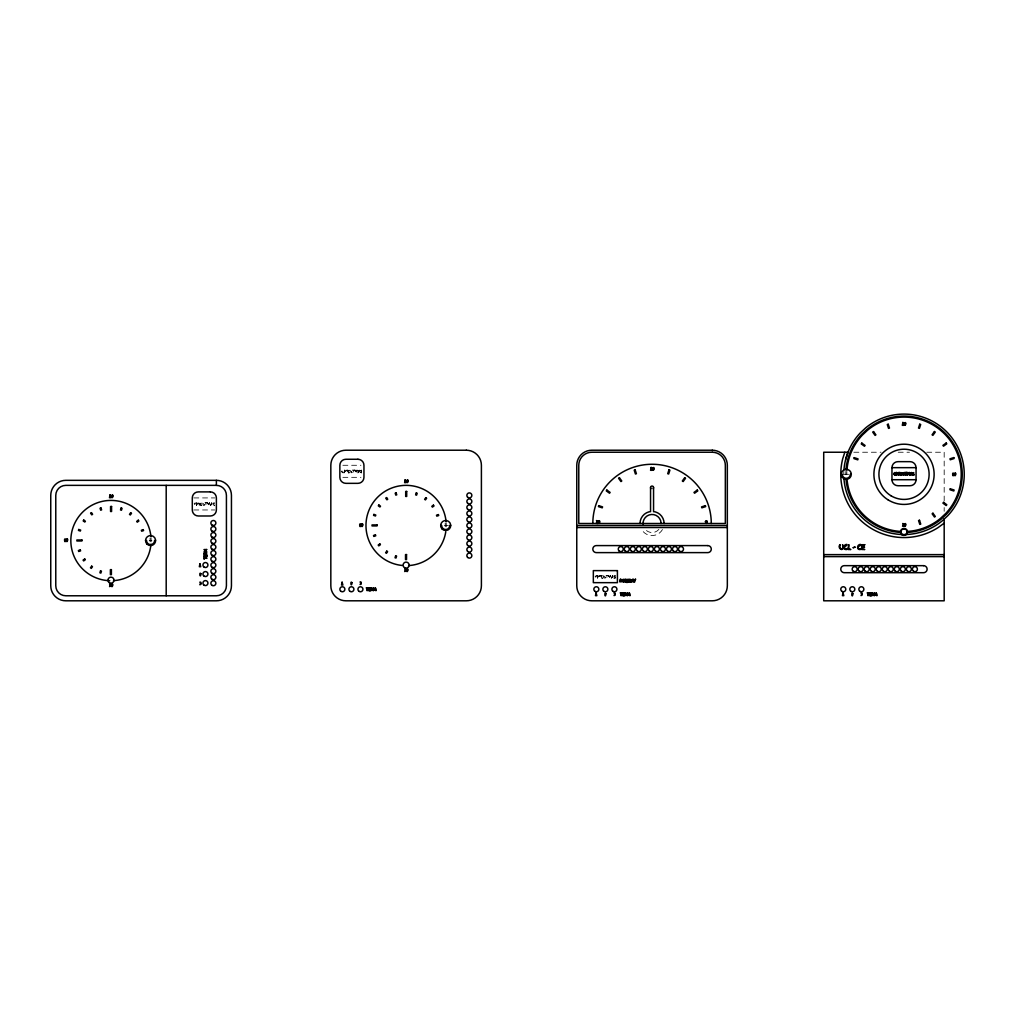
<?xml version="1.0" encoding="UTF-8"?>
<svg xmlns="http://www.w3.org/2000/svg" width="1015" height="1015" viewBox="0 0 1015 1015"><rect width="100%" height="100%" fill="white"/><g stroke="black" fill="none" stroke-linecap="round" stroke-linejoin="round"><path stroke-width="0.75" stroke-dasharray="5 3.75" d="M595.069 576.228L597.15 575.619L595.374 576.863L597.15 578.093L595.069 577.497M194.144 503.288L196.111 502.92L194.334 504.163L196.111 505.394L194.144 505.064M615.331 577.725L613.821 578.119L615.369 578.195M214.482 505.381C215.472 507.221 210.524 502.539 214.444 502.78M361.543 472.635L360.388 472.305L361.543 472.99M853.831 452.233L881.096 452.233M898.212 452.233L909.478 452.233M926.733 452.233L944.178 452.233L944.178 501.22M342.867 465.276L360.934 465.276M843.63 474.309L848.984 474.309M342.867 477.329L360.934 477.329M193.802 497.921L214.876 497.921M193.802 509.961L214.876 509.961M444.367 525.504L448.376 525.504M149.23 540.564L151.907 540.564M361.581 470.047L360.376 470.859L361.556 471.759M361.594 470.389L360.769 470.808L361.733 471.417M615.268 575.416L613.847 576.19L615.356 577.37M615.28 575.797L614.265 576.317L615.458 576.863M214.431 504.163L213.213 503.453L214.444 503.199M602.377 578.284C600.791 577.662 603.113 574.769 600.17 575.429C600.131 580.859 600.106 575.543 601.882 578.284C605.904 578.474 601.603 572.041 602.491 578.284M348.919 472.952C347.333 472.318 349.642 469.425 346.699 470.085C346.661 475.515 346.635 470.211 348.424 472.952C352.433 473.142 348.132 466.697 349.033 472.952M944.178 507.551L944.178 511.294M150.055 538.102A39.154 39.154 0 0 1 150.106 541.794M151.057 538.039A40.156 40.156 0 0 1 151.121 541.832M843.782 474.309A60.228 60.228 0 0 1 843.858 471.29M845.799 474.309A58.223 58.223 0 0 1 845.876 471.391M846.802 474.309A57.208 57.208 0 0 1 846.878 471.442M658.875 529.424A9.034 9.034 0 0 1 646.136 530.325M662.49 529.526A12.04 12.04 0 0 1 641.62 529.526M445.179 523.055A39.154 39.154 0 0 1 445.242 526.734M446.181 522.991A40.156 40.156 0 0 1 446.245 526.772M341.915 471.264C343.21 473.028 343.996 473.586 341.535 471.861C342.017 469.209 344.897 470.11 341.915 471.264M202.937 503.326C205.905 505.115 201.338 506.016 204.776 505.102C202.087 503.427 206.121 502.032 202.937 503.326M350.505 470.681C353.461 472.457 348.919 473.383 352.345 472.47C349.655 470.795 353.689 469.387 350.505 470.681M603.976 576.025C606.894 577.776 602.377 578.715 605.815 577.801C603.126 576.127 607.16 574.718 603.976 576.025M200.919 503.503C199.625 505.445 203.063 506.485 201.833 503.021C201.985 501.169 204.002 506.954 200.856 505.597C199.067 502.844 199.092 508.16 199.13 502.73L200.919 503.503M200.526 503.529C199.435 505.508 199.409 501.803 200.526 503.529M348.094 470.897C347.181 472.825 346.889 469.184 348.094 470.897M601.552 576.228C600.588 578.169 600.385 574.515 601.552 576.228M210.904 504.798L210.257 505.597L211.704 502.73L212.668 505.597L210.904 504.798M358.473 472.153L357.826 472.952L359.259 470.085L360.224 472.952L358.473 472.153M611.943 577.484L611.296 578.284L612.73 575.429L613.694 578.284L611.943 577.484M211.45 503.123L211.018 504.468L211.894 504.468L211.45 503.123M359.018 470.478L358.574 471.823L359.462 471.823L359.018 470.478M612.489 575.809L612.045 577.167L612.933 577.167L612.489 575.809M209.458 502.73L208.773 504.328L207.542 502.73L207.542 505.597L207.897 503.123L208.862 504.81L209.61 503.123L209.991 505.597L209.458 502.73M357.026 470.085L356.341 471.683L355.098 470.085L355.098 472.952L355.453 470.478L356.202 472.165L357.178 470.478L357.559 472.952L357.026 470.085M610.497 575.429L609.799 577.015L608.569 575.429L608.569 578.284L608.924 575.822L609.672 577.497L610.649 575.822L611.03 578.284L610.497 575.429M344.415 470.085L344.034 472.952L344.415 471.544L345.734 471.544C346.052 476.2 346.178 467.192 345.734 471.214L344.415 471.214L344.415 470.085M354.819 470.085L352.51 470.085L353.474 470.427L353.474 472.952L353.854 470.427L354.819 470.085M196.847 502.73L196.466 505.597L196.847 504.189L198.166 504.189C198.483 508.845 198.623 499.837 198.166 503.846L196.847 503.846L196.847 502.73M207.25 502.73L204.941 502.73L205.905 503.072L205.905 505.597L206.286 503.072L207.25 502.73M597.886 575.429L597.505 578.284L597.886 576.888L599.205 576.888C599.51 581.532 599.649 572.536 599.205 576.545L597.886 576.545L597.886 575.429M608.277 575.429L605.98 575.429L606.945 575.759L606.945 578.284L607.325 575.759L608.277 575.429"/><path stroke-width="1.5" d="M643.041 524.133L643.18 521.786A9.034 9.034 0 0 1 651.414 514.491L653.774 514.63A9.034 9.034 0 0 1 661.069 522.865L661.031 523.499M844.823 452.233L842.755 458.59A63.247 63.247 0 0 0 937.911 527.711L944.178 523.169M845.685 459.338L847.994 452.233L823.711 452.233L823.711 600.804L944.178 600.804L944.178 518.614M891.969 467.661L916.063 467.661L916.063 479.714A6.027 6.027 0 0 1 910.036 485.741L897.996 485.741A6.027 6.027 0 0 1 891.969 479.714L891.969 467.661A6.027 6.027 0 0 1 897.996 461.647L910.036 461.647A6.027 6.027 0 0 1 916.063 467.661M841.283 474.309L842.285 474.309A4.009 4.009 0 0 0 846.307 478.331A4.009 4.009 0 0 0 850.316 474.309L851.319 474.309A5.024 5.024 0 0 1 843.795 478.661A5.024 5.024 0 0 1 843.795 469.97A5.024 5.024 0 0 1 851.319 474.309M891.969 479.714L916.063 479.714M216.385 480.336L65.81 480.336A15.06 15.06 0 0 0 50.75 495.396L50.75 585.744A15.06 15.06 0 0 0 65.81 600.804L216.385 600.804A15.06 15.06 0 0 0 231.445 585.744L231.445 495.396A15.06 15.06 0 0 0 216.385 480.336L216.385 485.36A10.036 10.036 0 0 1 226.421 495.396L226.421 585.744A10.036 10.036 0 0 1 216.385 595.78L65.81 595.78A10.036 10.036 0 0 1 55.774 585.744L55.774 495.396A10.036 10.036 0 0 1 65.81 485.36L216.385 485.36M440.688 525.504L441.69 525.504A4.009 4.009 0 0 0 445.699 529.526A4.009 4.009 0 0 0 449.721 525.504L450.723 525.504M576.761 525.504L727.336 525.504M576.761 527.521L727.336 527.521M145.551 540.564L146.553 540.564A4.009 4.009 0 0 0 150.575 544.586A4.009 4.009 0 0 0 154.585 540.564L155.587 540.564M823.711 554.621L944.178 554.621M823.711 556.626L944.178 556.626M901.028 475.337C899.442 474.703 901.751 471.81 898.808 472.47C898.783 477.9 898.757 472.597 900.533 475.337C904.543 475.528 900.254 469.082 901.142 475.337M653.558 487.568L653.558 511.649L655.17 511.865A12.04 12.04 0 0 1 664.102 523.499M650.552 487.568L650.552 511.649L648.94 511.865A12.04 12.04 0 0 0 640.008 523.499M597.81 523.448C594.79 524.209 599.662 520.403 596.439 520.581C596.554 520.746 597.987 521.9 596.046 523.448M166.194 485.36L166.194 595.78M150.956 544.345A40.156 40.156 0 0 1 113.502 580.643M109.722 580.707A40.156 40.156 0 0 1 70.834 540.982A40.156 40.156 0 0 1 108.884 500.471A40.156 40.156 0 0 1 150.956 536.783M843.96 478.852A60.228 60.228 0 0 0 942.415 520.72L947.921 515.544A60.228 60.228 0 0 0 947.921 433.088A60.228 60.228 0 0 0 865.63 427.911L860.111 433.088A60.228 60.228 0 0 0 843.96 469.78M907.676 532.418A58.223 58.223 0 0 0 941.133 519.173L946.462 514.174A58.223 58.223 0 0 0 946.462 434.458A58.223 58.223 0 0 0 866.912 429.459L861.583 434.458A58.223 58.223 0 0 0 845.964 469.932M900.368 532.418A58.223 58.223 0 0 1 845.964 478.699M907.613 531.416A57.208 57.208 0 0 0 940.486 518.399L945.726 513.476A57.208 57.208 0 0 0 945.726 435.143A57.208 57.208 0 0 0 867.546 430.233L862.319 435.143A57.208 57.208 0 0 0 846.967 470.008M900.432 531.416A57.208 57.208 0 0 1 846.967 478.623M906.928 531.137A3.007 3.007 0 0 1 906.928 532.697M906.623 533.421A3.007 3.007 0 0 1 906.154 534.042M905.52 534.524A3.007 3.007 0 0 1 902.513 534.524M901.891 534.042A3.007 3.007 0 0 1 901.104 532.697M901.104 531.137A3.007 3.007 0 0 1 901.891 529.792M902.513 529.31A3.007 3.007 0 0 1 905.52 529.31M906.154 529.792A3.007 3.007 0 0 1 906.623 530.414M592.823 523.499A59.225 59.225 0 0 1 652.049 464.274A59.225 59.225 0 0 1 711.287 523.499M650.983 488.621A1.51 1.51 0 0 1 650.983 486.502A1.51 1.51 0 0 1 653.114 486.502A1.51 1.51 0 0 1 653.114 488.621M445.775 531.797A40.156 40.156 0 0 1 408.626 565.583M402.333 565.482A40.156 40.156 0 0 1 365.984 524.248A40.156 40.156 0 0 1 404.845 485.373A40.156 40.156 0 0 1 446.093 521.735M66.089 539.815C67.168 545.372 68.88 535.857 66.089 539.815M111.358 495.916C112.437 501.473 114.149 491.958 111.358 495.916M111.168 584.881C112.246 590.438 113.959 580.923 111.168 584.881M361.226 524.755C362.304 530.312 364.017 520.797 361.226 524.755M406.495 480.856C407.573 486.413 409.286 476.898 406.495 480.856M406.292 569.821C407.37 575.378 409.083 565.875 406.292 569.821M598.165 521.647C599.243 527.216 600.956 517.701 598.165 521.647M652.455 468.511C653.533 474.068 655.246 464.553 652.455 468.511M705.425 521.647C706.516 527.216 708.229 517.701 705.425 521.647M904.187 423.534C905.279 429.091 906.991 419.576 904.187 423.534M904.2 524.539C905.279 530.109 906.991 520.594 904.2 524.539M954.189 473.942C955.28 479.499 956.98 469.983 954.189 473.942M66.483 539.676C66.597 544.268 68.513 537.366 66.483 539.676M111.764 495.777C111.916 500.382 113.718 493.43 111.764 495.777M111.561 584.741C111.701 589.322 113.553 582.458 111.561 584.741M361.619 524.615C361.733 529.208 363.649 522.306 361.619 524.615M406.888 480.717C407.028 485.297 408.88 478.433 406.888 480.717M406.698 569.681C406.812 574.262 408.702 567.385 406.698 569.681M598.558 521.507C598.71 526.125 600.512 519.16 598.558 521.507M652.848 468.372C652.988 472.939 654.84 466.075 652.848 468.372M705.831 521.507C705.983 526.125 707.785 519.16 705.831 521.507M904.593 423.395C904.695 427.962 906.623 421.124 904.593 423.395M904.593 524.4C904.708 528.967 906.636 522.129 904.593 524.4M954.595 473.789C954.734 478.37 956.561 471.506 954.595 473.789M843.224 547.707C842.755 551.995 837.21 547.872 839.773 544.725L840.407 544.725C837.857 550.168 845.14 550.168 842.59 544.725L843.224 547.707M624.644 580.656C622.766 584.526 622.779 576.774 624.644 580.656M844.556 546.679C843.985 548.443 846.167 549.927 847.436 548.417C847.677 550.396 843.693 549.699 843.896 547.694C843.376 543.304 850.951 543.697 844.556 546.679M858.246 546.679C857.675 548.443 859.87 549.927 861.126 548.417C861.367 550.396 857.396 549.699 857.599 547.694C857.079 543.291 864.628 543.71 858.246 546.679M894.037 473.65C895.332 475.426 896.118 475.972 893.644 474.246C894.139 471.594 897.006 472.495 894.037 473.65M204.117 553.289L204.078 554.444C208.05 555.421 207.035 551.031 204.117 553.289M622.538 580.326C624.2 585.959 626.255 576.165 622.538 580.326M110.381 585.795C107.856 587.571 111.663 586.226 110.648 584.132C108.364 583.27 110.47 584.716 110.381 585.795M200.666 583.98C198.191 585.68 201.833 584.513 200.983 582.458C198.75 581.265 200.615 582.914 200.666 583.98M360.883 583.739C358.422 585.465 362.063 584.272 361.2 582.229C358.929 581.037 360.909 582.699 360.883 583.739M405.505 570.735C402.993 572.511 406.787 571.166 405.772 569.072C403.501 568.222 405.607 569.656 405.505 570.735M614.862 594.79C612.375 596.49 616.004 595.323 615.179 593.268C612.882 592.1 614.912 593.712 614.862 594.79M861.811 594.79C859.337 596.554 863.042 595.234 862.078 593.128C859.794 592.265 861.925 593.699 861.811 594.79M903.413 525.453C900.914 527.14 904.517 525.998 903.743 524.108C901.675 522.459 903.312 524.412 903.413 525.453M630.746 580.656C629.16 584.297 629.122 577.028 630.746 580.656M204.434 553.416C205.043 555.725 206.134 552.02 204.434 553.416M902.614 473.079C905.545 474.83 901.028 475.756 904.466 474.855C901.777 473.18 905.799 471.772 902.614 473.079M912.51 473.079C915.416 474.83 910.924 475.769 914.35 474.855C911.66 473.18 915.695 471.772 912.51 473.079M631.152 580.656L630.569 581.861L628.894 582.09L628.894 579.222L630.569 579.451L631.152 580.656M65.62 539.472C65.049 545.651 63.514 536.707 65.62 539.472M200.919 573.729C200.361 579.882 198.75 571.001 200.919 573.729M351.964 582.661C351.393 588.84 349.858 579.895 351.964 582.661M360.756 524.412C360.185 530.591 358.65 521.647 360.756 524.412M605.942 593.712C605.359 599.89 603.824 590.933 605.942 593.712M852.879 593.712C852.308 599.89 850.773 590.933 852.879 593.712M953.732 473.586C953.148 479.765 951.613 470.82 953.732 473.586M372.809 588.675C373.292 591.314 370.348 591.199 371.021 587.901L372.809 588.675M626.788 593.686C627.219 596.363 624.352 596.211 624.986 592.912L626.788 593.686M873.725 593.686C874.156 596.363 871.301 596.211 871.936 592.912L873.725 593.686M372.416 588.7C371.325 590.679 371.3 586.962 372.416 588.7M626.382 593.724C625.468 595.653 625.189 591.999 626.382 593.724M873.331 593.724C872.418 595.653 872.126 591.999 873.331 593.724M900.203 473.282C899.29 475.21 899.011 471.569 900.203 473.282M110.064 494.838L109.468 497.705L110.863 497.705L110.064 494.838M199.93 563.832L199.333 566.713L200.742 566.713L199.93 563.832M342.093 582.191L341.509 585.059L342.905 585.059L342.093 582.191M405.188 479.778L404.604 482.645L406 482.645L405.188 479.778M596.059 592.798L595.475 595.665L596.871 595.665L596.059 592.798M651.161 467.42L650.564 470.3L651.96 470.3L651.161 467.42M843.008 592.798L842.425 595.665L843.82 595.665L843.008 592.798M902.893 422.443L902.31 425.323L903.705 425.323L902.893 422.443M78.751 529.475L78.447 530.426L80.35 531.048L80.667 530.096L78.751 529.475M100.51 570.887L99.889 572.79L100.84 573.107L101.462 571.191L100.51 570.887M121.115 508.033L120.493 509.936L121.445 510.253L122.066 508.337L121.115 508.033M373.888 514.415L373.571 515.379L375.487 516.001L375.791 515.036L373.888 514.415M395.647 555.827L395.025 557.743L395.977 558.047L396.599 556.144L395.647 555.827M416.252 492.973L415.63 494.876L416.581 495.193L417.203 493.277L416.252 492.973M598.749 505.648L598.431 506.612L602.25 507.843L602.567 506.891L598.749 505.648M631.901 581.291L631.254 582.09L632.688 579.222L633.652 582.09L631.901 581.291M668.948 469.882L667.705 473.701L668.657 474.018L669.9 470.199L668.948 469.882M854.237 457.651L853.932 458.602L857.751 459.846L858.056 458.894L854.237 457.651M919.73 424.219L918.486 428.038L919.438 428.355L920.681 424.536L919.73 424.219M910.582 474.538L909.948 475.337L911.381 472.47L912.345 475.337L910.582 474.538M950.294 488.786L949.977 489.738L953.796 490.981L954.113 490.029L950.294 488.786M632.447 579.616L632.002 580.961L632.891 580.961L632.447 579.616M911.14 472.863L910.696 474.208L911.572 474.208L911.14 472.863M375.385 587.901L374.7 589.487L373.457 587.901L373.457 590.755L373.812 588.294L374.56 589.969L375.537 588.294L375.918 590.755L375.385 587.901M629.363 592.912L628.666 594.511L627.435 592.912L627.435 595.78L627.79 593.306L628.526 594.993L629.503 593.306L629.884 595.78L629.363 592.912M909.148 472.47L908.45 474.068L907.22 472.47L907.22 475.337L907.575 472.876L908.311 474.551L909.288 472.876L909.668 475.337L909.148 472.47M876.3 592.912L875.615 594.511L874.384 592.912L874.384 595.78L874.74 593.306L875.476 594.993L876.452 593.306L876.833 595.78L876.3 592.912M635.53 579.222L634.768 580.491L633.614 579.222L634.578 582.09L635.53 579.222M83.763 520.061L83.167 520.873L84.791 522.053L85.387 521.241L83.763 520.061M91.654 566.167L90.475 567.791L91.287 568.387L92.466 566.751L91.654 566.167M130.669 512.753L129.489 514.377L130.301 514.973L131.493 513.349L130.669 512.753M378.887 505.001L378.303 505.813L379.927 506.993L380.511 506.18L378.887 505.001M386.791 551.107L385.611 552.731L386.423 553.327L387.603 551.703L386.791 551.107M425.805 497.693L424.625 499.317L425.437 499.913L426.617 498.289L425.805 497.693M606.869 490.055L606.285 490.867L609.533 493.227L610.116 492.415L606.869 490.055M684.694 477.722L682.334 480.97L683.146 481.567L685.506 478.319L684.694 477.722M861.824 443.086L861.24 443.898L864.488 446.257L865.072 445.445L861.824 443.086M934.434 431.527L932.075 434.775L932.886 435.372L935.246 432.124L934.434 431.527M943.557 502.374L942.96 503.186L946.208 505.546L946.805 504.734L943.557 502.374M91.426 512.651L90.614 513.247L91.794 514.871L92.606 514.275L91.426 512.651M84.689 558.948L83.065 560.128L83.661 560.94L85.285 559.76L84.689 558.948M138.306 520.2L136.682 521.38L137.266 522.192L138.89 521.012L138.306 520.2M386.563 497.591L385.751 498.187L386.931 499.811L387.743 499.215L386.563 497.591M379.826 543.888L378.202 545.068L378.785 545.88L380.409 544.7L379.826 543.888M433.43 505.14L431.806 506.32L432.403 507.132L434.027 505.952L433.43 505.14M619.416 477.722L618.604 478.319L620.964 481.567L621.776 480.97L619.416 477.722M697.242 490.055L693.994 492.415L694.577 493.227L697.825 490.867L697.242 490.055M873.547 431.578L872.735 432.162L875.095 435.41L875.907 434.826L873.547 431.578M946.17 443.022L942.922 445.382L943.519 446.194L946.767 443.834L946.17 443.022M932.95 513.222L932.138 513.806L934.498 517.054L935.31 516.47L932.95 513.222M205.677 550.764L204.078 551.995L206.946 551.995L204.484 551.64L206.159 550.904L204.484 549.927L206.946 549.546L204.078 549.546L205.677 550.764M101.005 507.982L100.054 508.287L100.675 510.19L101.627 509.885L101.005 507.982M80.299 549.914L78.383 550.536L78.701 551.488L80.604 550.879L80.299 549.914M143.267 529.64L141.351 530.261L141.669 531.213L143.572 530.591L143.267 529.64M396.142 492.922L395.19 493.227L395.812 495.142L396.764 494.825L396.142 492.922M375.436 534.854L373.52 535.476L373.825 536.44L375.74 535.818L375.436 534.854M438.391 514.58L436.488 515.201L436.793 516.153L438.708 515.544L438.391 514.58M635.162 469.882L634.21 470.199L635.441 474.018L636.405 473.701L635.162 469.882M888.239 424.245L887.288 424.562L888.531 428.381L889.483 428.064L888.239 424.245M705.362 505.648L701.543 506.891L701.86 507.843L705.679 506.612L705.362 505.648M953.783 457.587L949.964 458.818L950.268 459.782L954.087 458.539L953.783 457.587M919.514 520.251L918.562 520.568L919.793 524.387L920.757 524.07L919.514 520.251M466.342 450.216L345.887 450.216A15.06 15.06 0 0 0 330.827 465.276L330.827 585.744A15.06 15.06 0 0 0 345.887 600.804L466.342 600.804A15.06 15.06 0 0 0 481.402 585.744L481.402 465.276A15.06 15.06 0 0 0 466.342 450.216M712.289 450.216L591.821 450.216A15.06 15.06 0 0 0 576.761 465.276L576.761 585.744A15.06 15.06 0 0 0 591.821 600.804L712.289 600.804A15.06 15.06 0 0 0 727.336 585.744L727.336 465.276A15.06 15.06 0 0 0 712.289 450.216M712.289 452.233L591.821 452.233A13.055 13.055 0 0 0 578.778 465.276L578.778 523.499L725.332 523.499L725.332 465.276A13.055 13.055 0 0 0 712.289 452.233M357.927 459.262L345.887 459.262A6.027 6.027 0 0 0 339.86 465.276L339.86 477.329A6.027 6.027 0 0 0 345.887 483.343L357.927 483.343A6.027 6.027 0 0 0 363.954 477.329L363.954 465.276A6.027 6.027 0 0 0 357.927 459.262M896.537 472.47L896.156 475.337L896.537 473.929L897.844 473.929C898.161 478.585 898.3 469.577 897.844 473.599L896.537 473.599L896.537 472.47M906.928 472.47L904.631 472.47L905.583 472.812L905.583 475.337L905.964 472.812L906.928 472.47M406.698 491.438L405.695 491.438L405.695 496.449L406.698 496.449L406.698 491.438M210.359 491.894L198.318 491.894A6.027 6.027 0 0 0 192.292 497.921L192.292 509.961A6.027 6.027 0 0 0 198.318 515.988L210.359 515.988A6.027 6.027 0 0 0 216.385 509.961L216.385 497.921A6.027 6.027 0 0 0 210.359 491.894M111.574 506.485L110.559 506.485L110.559 511.509L111.574 511.509L111.574 506.485M377.047 524.92L372.036 524.92L372.036 525.922L377.047 525.922L377.047 524.92M81.923 539.98L76.899 539.98L76.899 540.982L81.923 540.982L81.923 539.98M848.718 544.725L848.083 549.508L850.849 549.508L848.718 548.937L848.718 544.725M864.755 544.725L861.773 544.725L861.773 549.508L864.755 549.508L862.407 548.937L862.407 547.161L864.602 547.161L862.407 546.603L862.407 545.296L864.755 544.725M707.772 545.588L596.338 545.588A3.514 3.514 0 0 0 592.823 549.102A3.514 3.514 0 0 0 596.338 552.617L707.772 552.617A3.514 3.514 0 0 0 711.287 549.102A3.514 3.514 0 0 0 707.772 545.588M855.011 547.123L853.196 547.707L855.011 547.123M406.533 554.571L405.518 554.571L405.518 559.582L406.533 559.582L406.533 554.571M204.421 554.862L204.078 556.651L206.946 556.651L206.946 554.862L206.603 556.271L205.55 556.271L205.55 554.964L204.421 556.271L204.421 554.862M204.421 556.943L204.078 559.24L204.421 558.288L206.946 558.288L204.421 557.907L204.421 556.943M923.599 565.659L844.29 565.659A3.514 3.514 0 0 0 840.775 569.174A3.514 3.514 0 0 0 844.29 572.688L923.599 572.688A3.514 3.514 0 0 0 927.114 569.174A3.514 3.514 0 0 0 923.599 565.659M111.396 569.631L110.394 569.631L110.394 574.642L111.396 574.642L111.396 569.631M617.412 570.62L593.331 570.62L593.331 582.661L617.412 582.661L617.412 570.62M620.393 579.222L620.013 582.09L620.393 580.694L621.713 580.694C622.03 585.338 622.157 576.33 621.713 580.352L620.393 580.352L620.393 579.222M625.849 579.222L625.456 582.09C631.254 584.437 626.483 574.947 627.676 581.798L625.849 581.747L625.849 579.222M368.521 587.901L366.212 587.901L367.176 588.231L367.176 590.755L367.557 588.231L368.521 587.901M370.602 587.901L368.813 587.901L368.813 590.755L370.602 590.755L369.194 590.426L369.194 589.36L370.5 589.36L369.194 588.231L370.602 587.901M622.487 592.912L620.19 592.912L621.155 593.255L621.155 595.78L621.535 593.255L622.487 592.912M624.568 592.912L622.779 592.912L622.779 595.78L624.568 595.78L623.159 595.437L623.159 594.371L624.479 594.371L623.159 593.255L624.568 592.912M869.436 592.912L867.14 592.912L868.091 593.255L868.091 595.78L868.472 593.255L869.436 592.912M871.517 592.912L869.728 592.912L869.728 595.78L871.517 595.78L870.109 595.437L870.109 594.371L871.416 594.371L870.109 593.255L871.517 592.912M212.122 585.401A2.512 2.512 0 0 0 215.878 583.232A2.512 2.512 0 0 0 212.122 581.062A2.512 2.512 0 0 0 212.122 585.401M212.122 567.334A2.512 2.512 0 0 0 215.878 565.165A2.512 2.512 0 0 0 212.122 562.982A2.512 2.512 0 0 0 212.122 567.334M212.122 531.2A2.512 2.512 0 0 0 215.878 529.018A2.512 2.512 0 0 0 212.122 526.848A2.512 2.512 0 0 0 212.122 531.2M212.122 543.241A2.512 2.512 0 0 0 215.878 541.071A2.512 2.512 0 0 0 212.122 538.902A2.512 2.512 0 0 0 212.122 543.241M212.122 537.214A2.512 2.512 0 0 0 215.878 535.045A2.512 2.512 0 0 0 212.122 532.875A2.512 2.512 0 0 0 212.122 537.214M212.122 573.361A2.512 2.512 0 0 0 215.878 571.179A2.512 2.512 0 0 0 212.122 569.009A2.512 2.512 0 0 0 212.122 573.361M212.122 525.174A2.512 2.512 0 0 0 215.878 523.004A2.512 2.512 0 0 0 212.122 520.822A2.512 2.512 0 0 0 212.122 525.174M212.122 549.267A2.512 2.512 0 0 0 215.878 547.098A2.512 2.512 0 0 0 212.122 544.915A2.512 2.512 0 0 0 212.122 549.267M212.122 579.387A2.512 2.512 0 0 0 215.878 577.205A2.512 2.512 0 0 0 212.122 575.036A2.512 2.512 0 0 0 212.122 579.387M212.122 561.308A2.512 2.512 0 0 0 215.878 559.138A2.512 2.512 0 0 0 212.122 556.969A2.512 2.512 0 0 0 212.122 561.308M212.122 555.294A2.512 2.512 0 0 0 215.878 553.112A2.512 2.512 0 0 0 212.122 550.942A2.512 2.512 0 0 0 212.122 555.294M204.193 567.195A2.512 2.512 0 0 0 207.948 565.025A2.512 2.512 0 0 0 204.193 562.856A2.512 2.512 0 0 0 204.193 567.195M204.193 576.228A2.512 2.512 0 0 0 207.948 574.059A2.512 2.512 0 0 0 204.193 571.889A2.512 2.512 0 0 0 204.193 576.228M204.193 585.262A2.512 2.512 0 0 0 207.948 583.092A2.512 2.512 0 0 0 204.193 580.923A2.512 2.512 0 0 0 204.193 585.262M147.023 544.116A5.024 5.024 0 0 0 155.422 541.87A5.024 5.024 0 0 0 149.268 535.717A5.024 5.024 0 0 0 147.023 544.116M109.48 582.775A3.007 3.007 0 0 0 113.997 580.161A3.007 3.007 0 0 0 109.48 577.548A3.007 3.007 0 0 0 109.48 582.775M890.865 495.688A25.096 25.096 0 0 0 929.106 475.02A25.096 25.096 0 0 0 892.084 452.233A25.096 25.096 0 0 0 890.865 495.688M888.239 499.964A30.12 30.12 0 0 0 934.117 475.16A30.12 30.12 0 0 0 889.698 447.818A30.12 30.12 0 0 0 888.239 499.964M902.259 534.956A3.514 3.514 0 0 0 907.537 531.911A3.514 3.514 0 0 0 902.259 528.878A3.514 3.514 0 0 0 902.259 534.956M860.098 591.428A2.512 2.512 0 0 0 863.866 589.258A2.512 2.512 0 0 0 860.098 587.076A2.512 2.512 0 0 0 860.098 591.428M859.439 571.356A2.512 2.512 0 0 0 863.207 569.174A2.512 2.512 0 0 0 859.439 567.004A2.512 2.512 0 0 0 859.439 571.356M901.079 570.95A2.512 2.512 0 0 0 905.279 569.821A2.512 2.512 0 0 0 902.208 566.751A2.512 2.512 0 0 0 901.079 570.95M895.052 570.95A2.512 2.512 0 0 0 899.252 569.821A2.512 2.512 0 0 0 896.182 566.751A2.512 2.512 0 0 0 895.052 570.95M883.532 571.356A2.512 2.512 0 0 0 887.3 569.174A2.512 2.512 0 0 0 883.532 567.004A2.512 2.512 0 0 0 883.532 571.356M871.492 571.356A2.512 2.512 0 0 0 875.247 569.174A2.512 2.512 0 0 0 871.492 567.004A2.512 2.512 0 0 0 871.492 571.356M889.559 571.356A2.512 2.512 0 0 0 893.314 569.174A2.512 2.512 0 0 0 889.559 567.004A2.512 2.512 0 0 0 889.559 571.356M864.945 570.95A2.512 2.512 0 0 0 869.144 569.821A2.512 2.512 0 0 0 866.074 566.751A2.512 2.512 0 0 0 864.945 570.95M853.412 571.356A2.512 2.512 0 0 0 857.18 569.174A2.512 2.512 0 0 0 853.412 567.004A2.512 2.512 0 0 0 853.412 571.356M913.652 571.356A2.512 2.512 0 0 0 917.408 569.174A2.512 2.512 0 0 0 913.652 567.004A2.512 2.512 0 0 0 913.652 571.356M877.506 571.356A2.512 2.512 0 0 0 881.274 569.174A2.512 2.512 0 0 0 877.506 567.004A2.512 2.512 0 0 0 877.506 571.356M907.626 571.356A2.512 2.512 0 0 0 911.394 569.174A2.512 2.512 0 0 0 907.626 567.004A2.512 2.512 0 0 0 907.626 571.356M851.065 591.428A2.512 2.512 0 0 0 854.833 589.258A2.512 2.512 0 0 0 851.065 587.076A2.512 2.512 0 0 0 851.065 591.428M842.031 591.428A2.512 2.512 0 0 0 845.799 589.258A2.512 2.512 0 0 0 842.031 587.076A2.512 2.512 0 0 0 842.031 591.428M613.149 591.428A2.512 2.512 0 0 0 616.917 589.258A2.512 2.512 0 0 0 613.149 587.076A2.512 2.512 0 0 0 613.149 591.428M625.024 550.879A2.512 2.512 0 0 0 629.224 549.749A2.512 2.512 0 0 0 626.154 546.679A2.512 2.512 0 0 0 625.024 550.879M667.705 551.272A2.512 2.512 0 0 0 671.473 549.102A2.512 2.512 0 0 0 667.705 546.933A2.512 2.512 0 0 0 667.705 551.272M661.678 551.272A2.512 2.512 0 0 0 665.447 549.102A2.512 2.512 0 0 0 661.678 546.933A2.512 2.512 0 0 0 661.678 551.272M649.118 550.879A2.512 2.512 0 0 0 653.317 549.749A2.512 2.512 0 0 0 650.247 546.679A2.512 2.512 0 0 0 649.118 550.879M637.585 551.272A2.512 2.512 0 0 0 641.353 549.102A2.512 2.512 0 0 0 637.585 546.933A2.512 2.512 0 0 0 637.585 551.272M655.665 551.272A2.512 2.512 0 0 0 659.42 549.102A2.512 2.512 0 0 0 655.665 546.933A2.512 2.512 0 0 0 655.665 551.272M631.571 551.272A2.512 2.512 0 0 0 635.327 549.102A2.512 2.512 0 0 0 631.571 546.933A2.512 2.512 0 0 0 631.571 551.272M618.998 550.879A2.512 2.512 0 0 0 623.197 549.749A2.512 2.512 0 0 0 620.127 546.679A2.512 2.512 0 0 0 618.998 550.879M679.238 550.879A2.512 2.512 0 0 0 683.425 549.749A2.512 2.512 0 0 0 680.355 546.679A2.512 2.512 0 0 0 679.238 550.879M643.611 551.272A2.512 2.512 0 0 0 647.38 549.102A2.512 2.512 0 0 0 643.611 546.933A2.512 2.512 0 0 0 643.611 551.272M673.211 550.879A2.512 2.512 0 0 0 677.411 549.749A2.512 2.512 0 0 0 674.328 546.679A2.512 2.512 0 0 0 673.211 550.879M603.595 591.034A2.512 2.512 0 0 0 607.795 589.905A2.512 2.512 0 0 0 604.724 586.835A2.512 2.512 0 0 0 603.595 591.034M595.082 591.428A2.512 2.512 0 0 0 598.85 589.258A2.512 2.512 0 0 0 595.082 587.076A2.512 2.512 0 0 0 595.082 591.428M468.105 539.726A2.512 2.512 0 0 0 471.861 537.557A2.512 2.512 0 0 0 468.105 535.387A2.512 2.512 0 0 0 468.105 539.726M467.585 503.186A2.512 2.512 0 0 0 471.772 502.07A2.512 2.512 0 0 0 468.702 498.999A2.512 2.512 0 0 0 467.585 503.186M358.663 591.034A2.512 2.512 0 0 0 362.863 589.905A2.512 2.512 0 0 0 359.792 586.835A2.512 2.512 0 0 0 358.663 591.034M442.159 529.056A5.024 5.024 0 0 0 450.559 526.81A5.024 5.024 0 0 0 444.405 520.657A5.024 5.024 0 0 0 442.159 529.056M349.629 591.034A2.512 2.512 0 0 0 353.829 589.905A2.512 2.512 0 0 0 350.759 586.835A2.512 2.512 0 0 0 349.629 591.034M467.585 515.239A2.512 2.512 0 0 0 471.772 514.11A2.512 2.512 0 0 0 468.702 511.04A2.512 2.512 0 0 0 467.585 515.239M467.585 509.213A2.512 2.512 0 0 0 471.772 508.096A2.512 2.512 0 0 0 468.702 505.013A2.512 2.512 0 0 0 467.585 509.213M467.585 545.36A2.512 2.512 0 0 0 471.772 544.23A2.512 2.512 0 0 0 468.702 541.16A2.512 2.512 0 0 0 467.585 545.36M467.585 497.172A2.512 2.512 0 0 0 471.772 496.043A2.512 2.512 0 0 0 468.702 492.973A2.512 2.512 0 0 0 467.585 497.172M468.105 521.659A2.512 2.512 0 0 0 471.861 519.49A2.512 2.512 0 0 0 468.105 517.307A2.512 2.512 0 0 0 468.105 521.659M467.585 557.4A2.512 2.512 0 0 0 471.772 556.271A2.512 2.512 0 0 0 468.702 553.2A2.512 2.512 0 0 0 467.585 557.4M404.604 567.715A3.007 3.007 0 0 0 409.121 565.101A3.007 3.007 0 0 0 404.604 562.5A3.007 3.007 0 0 0 404.604 567.715M467.585 551.373A2.512 2.512 0 0 0 471.772 550.257A2.512 2.512 0 0 0 468.702 547.174A2.512 2.512 0 0 0 467.585 551.373M468.105 533.712A2.512 2.512 0 0 0 471.861 531.53A2.512 2.512 0 0 0 468.105 529.361A2.512 2.512 0 0 0 468.105 533.712M468.105 527.686A2.512 2.512 0 0 0 471.861 525.504A2.512 2.512 0 0 0 468.105 523.334A2.512 2.512 0 0 0 468.105 527.686M340.596 591.034A2.512 2.512 0 0 0 344.796 589.905A2.512 2.512 0 0 0 341.712 586.835A2.512 2.512 0 0 0 340.596 591.034"/></g></svg>
